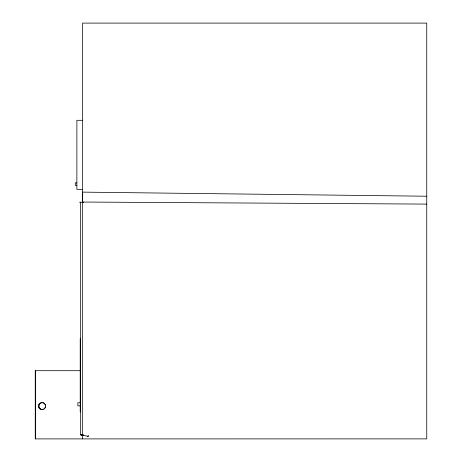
<?xml version="1.0" encoding="UTF-8"?>
<svg xmlns="http://www.w3.org/2000/svg" width="462" height="462" viewBox="0 0 462 462"><rect width="100%" height="100%" fill="white"/><g stroke="black" fill="none" stroke-linecap="round" stroke-linejoin="round"><path stroke-width="0.69" d="M426.749 204.1L82.623 202.038L82.658 192.128L426.749 196.223M88.046 436.428L82.802 435.117M82.658 192.128L82.623 202.038M82.848 434.927C83.172 434.055 82.686 436.064 82.802 434.933M87.994 436.249L88.178 435.949M82.912 435.14L82.79 435.227A1.975 1.975 0 0 0 82.883 434.794L80.353 434.794L80.353 202.223M88.069 436.082L88.196 435.735L88.034 436.365M82.814 435.343L80.838 434.794L82.814 435.343L82.808 434.361M82.663 120.305L76.877 120.305L76.877 189.345L82.663 189.345M76.877 185.326L75.271 185.326L75.271 182.865L76.877 182.929M79.487 202.223L83.697 202.223M80.833 370.697L35.251 370.697L35.251 438.9L426.749 438.883L426.749 23.1L82.663 23.1L82.663 438.883M80.215 402.754L77.847 402.754L77.847 405.85L80.215 405.85M80.908 434.794L82.831 435.239M81.046 434.794L83.039 435.296M80.215 338.617L80.215 411.983M35.482 370.697L35.482 438.9M43.018 409.349A3.425 3.361 -90 0 1 38.86 406.993A3.425 3.361 -90 0 1 41.176 402.766A3.425 3.361 -90 0 1 45.328 405.122M45.357 406.895A3.425 3.361 -90 0 1 43.821 408.997M40.229 409.049A3.425 3.361 90 0 1 38.635 406.993M38.606 405.22A3.425 3.361 90 0 1 40.142 403.118M44.693 408.443A3.425 3.361 -90 0 0 43.099 402.737A3.425 3.361 -90 0 0 39.045 406.993A3.425 3.361 -90 0 0 44.693 408.443"/></g></svg>
